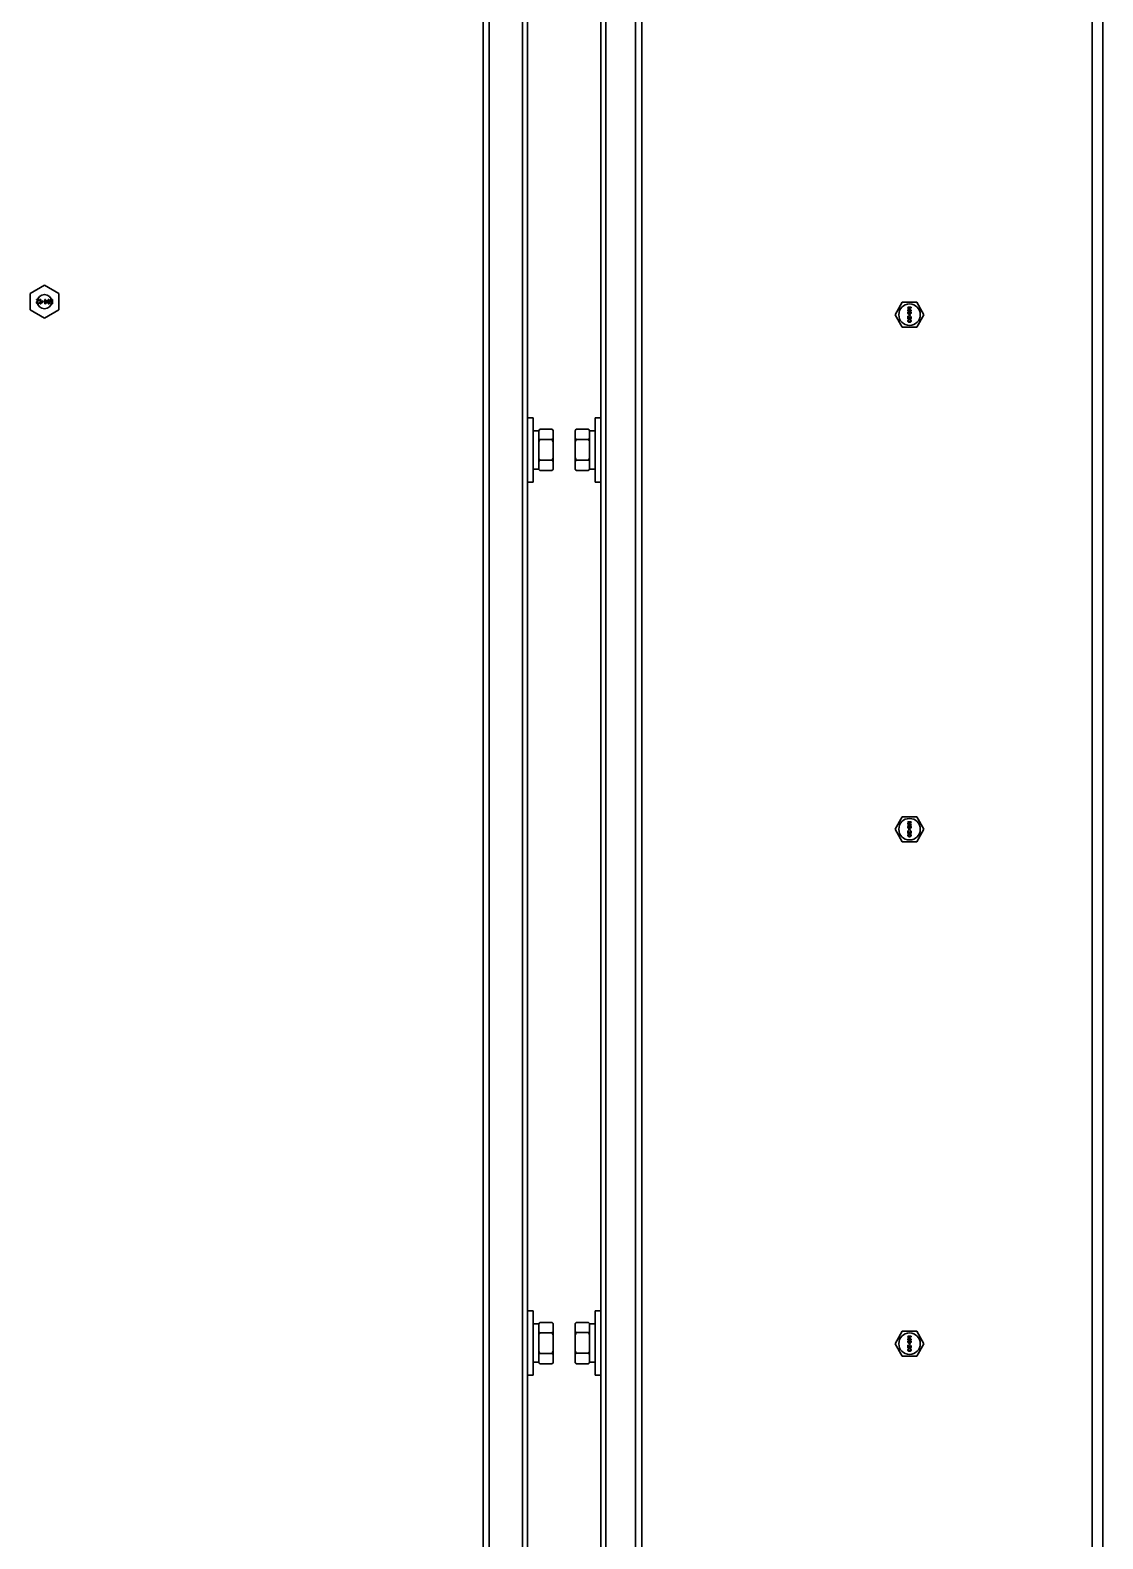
# Model space of a CAD drawing. Header units: millimetres. Extents: x 32496 to 166256, y 3504 to 23939.
# Drawn here: x 40697.5 to 40997.6, y 16391.6 to 16813.8 of the extents above; entities that cross this region are included whole.
import ezdxf

# ---------------------------------------------------------------- set-up
doc = ezdxf.new("R2010")
doc.units = ezdxf.units.MM
doc.layers.get('0').update_dxf_attribs({"lineweight": 35})

msp = doc.modelspace()

# ---------------------------------------------------------------- linework, layer by layer
at = {"linetype": 'Continuous'}
for p, q in [((40994.64, 17717.349), (40994.64, 15208.349)), ((40997.64, 17717.349), (40997.64, 15208.349)), ((40824.24, 15308.349), (40824.24, 17321.349)), ((40825.94, 17321.349), (40825.94, 15308.349)), ((40866.94, 15308.349), (40866.94, 17321.349)), ((40868.64, 17321.349), (40868.64, 15308.349)), ((40835.24, 16307.849), (40835.24, 17319.949)), ((40858.64, 17319.949), (40858.64, 16307.849)), ((40836.64, 16943.718), (40836.64, 16698.981)), ((40857.24, 16698.994), (40857.24, 16943.73)), ((40697.54, 16740.158), (40701.54, 16742.467)), ((40701.54, 16742.467), (40705.54, 16740.158)), ((40697.54, 16740.158), (40697.54, 16735.539)), ((40699.265, 16738.321), (40699.265, 16738.449)), ((40699.265, 16738.449), (40700.165, 16738.449)), ((40699.965, 16738.321), (40699.265, 16738.321)), ((40699.965, 16738.321), (40699.34, 16737.759)), ((40699.465, 16737.683), (40700.165, 16738.321)), ((40700.165, 16738.449), (40700.165, 16738.321)), ((40700.365, 16737.249), (40700.365, 16738.449)), ((40700.365, 16738.449), (40700.515, 16738.449)), ((40700.515, 16738.449), (40700.515, 16737.453)), ((40701.415, 16737.938), (40701.415, 16738.091)), ((40701.415, 16738.091), (40701.665, 16738.091)), ((40701.665, 16738.091), (40701.665, 16738.449)), ((40701.665, 16738.449), (40701.815, 16738.449)), ((40701.815, 16738.449), (40701.815, 16738.091)), ((40701.815, 16738.091), (40702.415, 16738.091)), ((40702.415, 16738.091), (40702.415, 16737.938)), ((40702.615, 16737.249), (40702.615, 16738.449)), ((40702.615, 16738.449), (40702.765, 16738.449)), ((40702.765, 16738.449), (40702.765, 16737.504)), ((40703.115, 16738.449), (40702.765, 16737.504)), ((40702.84, 16737.249), (40703.215, 16738.321)), ((40703.115, 16738.449), (40703.315, 16738.449)), ((40703.215, 16738.321), (40703.59, 16737.249)), ((40703.665, 16737.504), (40703.315, 16738.449)), ((40703.665, 16737.504), (40703.665, 16738.449)), ((40703.665, 16738.449), (40703.815, 16738.449)), ((40703.815, 16738.449), (40703.815, 16737.249)), ((40705.54, 16735.539), (40705.54, 16740.158)), ((40701.54, 16733.23), (40697.54, 16735.539)), ((40699.29, 16737.683), (40699.265, 16737.581)), ((40699.265, 16737.529), (40699.265, 16737.581)), ((40699.265, 16737.529), (40699.29, 16737.427)), ((40699.34, 16737.759), (40699.29, 16737.683)), ((40699.29, 16737.427), (40699.39, 16737.325)), ((40699.39, 16737.325), (40699.49, 16737.274)), ((40699.415, 16737.581), (40699.465, 16737.683)), ((40699.415, 16737.581), (40699.415, 16737.529)), ((40699.465, 16737.453), (40699.415, 16737.529)), ((40699.54, 16737.402), (40699.465, 16737.453)), ((40699.49, 16737.274), (40699.64, 16737.249)), ((40699.665, 16737.376), (40699.54, 16737.402)), ((40699.74, 16737.249), (40699.64, 16737.249)), ((40699.665, 16737.376), (40699.765, 16737.376)), ((40699.74, 16737.249), (40699.915, 16737.274)), ((40699.89, 16737.402), (40699.765, 16737.376)), ((40699.965, 16737.453), (40699.89, 16737.402)), ((40699.915, 16737.274), (40700.015, 16737.325)), ((40700.015, 16737.529), (40699.965, 16737.453)), ((40700.015, 16737.529), (40700.14, 16737.529)), ((40700.015, 16737.325), (40700.115, 16737.427)), ((40700.115, 16737.427), (40700.14, 16737.529)), ((40700.515, 16737.249), (40700.365, 16737.249)), ((40700.665, 16737.632), (40700.515, 16737.453)), ((40700.515, 16737.249), (40700.665, 16737.427)), ((40700.665, 16737.632), (40700.665, 16737.427)), ((40700.89, 16738.015), (40700.865, 16737.989)), ((40700.865, 16737.989), (40701.015, 16737.836)), ((40701.015, 16737.836), (40700.865, 16737.683)), ((40700.865, 16737.683), (40700.89, 16737.657)), ((40701.015, 16737.887), (40700.89, 16738.015)), ((40700.89, 16737.657), (40701.015, 16737.785)), ((40701.015, 16737.887), (40701.015, 16738.066)), ((40701.015, 16738.066), (40701.065, 16738.066)), ((40701.015, 16737.606), (40701.015, 16737.785)), ((40701.065, 16737.606), (40701.015, 16737.606)), ((40701.065, 16738.066), (40701.065, 16737.887)), ((40701.19, 16738.015), (40701.065, 16737.887)), ((40701.065, 16737.836), (40701.215, 16737.989)), ((40701.215, 16737.683), (40701.065, 16737.836)), ((40701.065, 16737.785), (40701.065, 16737.606)), ((40701.065, 16737.785), (40701.19, 16737.657)), ((40701.215, 16737.989), (40701.19, 16738.015)), ((40701.19, 16737.657), (40701.215, 16737.683)), ((40701.665, 16737.938), (40701.415, 16737.938)), ((40705.54, 16735.539), (40701.54, 16733.23)), ((40701.665, 16737.249), (40701.665, 16737.938)), ((40701.815, 16737.249), (40701.665, 16737.249)), ((40701.815, 16737.938), (40701.815, 16737.453)), ((40701.815, 16737.249), (40702.415, 16737.938)), ((40702.24, 16737.938), (40701.815, 16737.453)), ((40702.24, 16737.938), (40701.815, 16737.938)), ((40702.84, 16737.249), (40702.615, 16737.249)), ((40703.815, 16737.249), (40703.59, 16737.249)), ((40939.514, 16734.189), (40941.535, 16737.689)), ((40941.535, 16730.689), (40939.514, 16734.189)), ((40945.577, 16737.689), (40941.535, 16737.689)), ((40943.056, 16736.164), (40943.056, 16736.289)), ((40943.056, 16736.289), (40944.056, 16736.289)), ((40943.843, 16736.164), (40943.056, 16735.872)), ((40943.843, 16736.164), (40943.056, 16736.164)), ((40943.056, 16735.705), (40943.056, 16735.872)), ((40943.056, 16735.705), (40943.843, 16735.414)), ((40943.056, 16735.289), (40943.056, 16735.414)), ((40943.056, 16735.414), (40943.843, 16735.414)), ((40944.056, 16735.289), (40943.056, 16735.289)), ((40943.077, 16734.893), (40943.056, 16734.789)), ((40943.056, 16734.684), (40943.056, 16734.789)), ((40943.056, 16734.684), (40943.077, 16734.58)), ((40943.141, 16734.997), (40943.077, 16734.893)), ((40943.077, 16734.58), (40943.141, 16734.476)), ((40943.226, 16735.059), (40943.141, 16734.997)), ((40943.141, 16734.476), (40943.226, 16734.414)), ((40943.162, 16735.789), (40944.056, 16736.101)), ((40944.056, 16735.476), (40943.162, 16735.789)), ((40943.162, 16734.809), (40943.184, 16734.872)), ((40943.162, 16734.809), (40943.162, 16734.664)), ((40943.184, 16734.601), (40943.162, 16734.664)), ((40943.184, 16734.872), (40943.226, 16734.934)), ((40943.226, 16734.539), (40943.184, 16734.601)), ((40943.332, 16735.101), (40943.226, 16735.059)), ((40943.226, 16734.934), (40943.29, 16734.976)), ((40943.29, 16734.497), (40943.226, 16734.539)), ((40943.226, 16734.414), (40943.332, 16734.372)), ((40943.29, 16734.976), (40943.354, 16734.997)), ((40943.354, 16734.476), (40943.29, 16734.497)), ((40943.481, 16735.122), (40943.332, 16735.101)), ((40943.439, 16734.372), (40943.332, 16734.372)), ((40943.418, 16734.997), (40943.354, 16734.997)), ((40943.354, 16734.476), (40943.418, 16734.476)), ((40943.375, 16734.039), (40943.375, 16734.08)), ((40943.375, 16734.08), (40943.524, 16734.08)), ((40943.524, 16734.039), (40943.375, 16734.039)), ((40943.418, 16734.997), (40943.481, 16734.976)), ((40943.481, 16734.497), (40943.418, 16734.476)), ((40943.439, 16734.205), (40943.418, 16734.184)), ((40943.418, 16734.184), (40943.524, 16734.08)), ((40943.524, 16734.039), (40943.418, 16733.934)), ((40943.418, 16733.934), (40943.439, 16733.914)), ((40943.439, 16734.372), (40943.545, 16734.414)), ((40943.566, 16734.08), (40943.439, 16734.205)), ((40943.439, 16733.914), (40943.566, 16734.039)), ((40943.481, 16735.122), (40943.63, 16735.122)), ((40943.481, 16734.976), (40943.524, 16734.934)), ((40943.524, 16734.539), (40943.481, 16734.497)), ((40943.524, 16734.934), (40943.566, 16734.872)), ((40943.566, 16734.601), (40943.524, 16734.539)), ((40943.545, 16734.414), (40943.609, 16734.476)), ((40943.566, 16734.872), (40943.588, 16734.809)), ((40943.588, 16734.664), (40943.566, 16734.601)), ((40943.694, 16734.205), (40943.566, 16734.08)), ((40943.566, 16734.039), (40943.694, 16733.914)), ((40943.673, 16734.893), (40943.588, 16735.018)), ((40943.63, 16735.018), (40943.588, 16735.018)), ((40943.588, 16734.664), (40943.588, 16734.809)), ((40943.609, 16734.476), (40943.673, 16734.58)), ((40943.609, 16734.08), (40943.715, 16734.184)), ((40943.609, 16734.08), (40943.758, 16734.08)), ((40943.715, 16733.934), (40943.609, 16734.039)), ((40943.758, 16734.039), (40943.609, 16734.039)), ((40943.779, 16735.101), (40943.63, 16735.122)), ((40943.63, 16735.018), (40943.758, 16734.997)), ((40943.694, 16734.789), (40943.673, 16734.893)), ((40943.673, 16734.58), (40943.694, 16734.684)), ((40943.694, 16734.789), (40943.694, 16734.684)), ((40943.715, 16734.184), (40943.694, 16734.205)), ((40943.694, 16733.914), (40943.715, 16733.934)), ((40943.758, 16734.997), (40943.822, 16734.976)), ((40943.758, 16734.08), (40943.758, 16734.039)), ((40943.886, 16735.059), (40943.779, 16735.101)), ((40943.822, 16734.976), (40943.886, 16734.934)), ((40943.886, 16734.559), (40943.822, 16734.518)), ((40943.822, 16734.414), (40943.822, 16734.518)), ((40943.822, 16734.414), (40943.886, 16734.434)), ((40943.971, 16734.997), (40943.886, 16735.059)), ((40943.886, 16734.934), (40943.928, 16734.872)), ((40943.928, 16734.622), (40943.886, 16734.559)), ((40943.886, 16734.434), (40943.971, 16734.497)), ((40943.928, 16734.872), (40943.949, 16734.809)), ((40943.949, 16734.684), (40943.928, 16734.622)), ((40943.949, 16734.684), (40943.949, 16734.809)), ((40944.035, 16734.893), (40943.971, 16734.997)), ((40943.971, 16734.497), (40944.035, 16734.601)), ((40944.056, 16734.789), (40944.035, 16734.893)), ((40944.035, 16734.601), (40944.056, 16734.705)), ((40944.056, 16736.289), (40944.056, 16736.101)), ((40944.056, 16735.476), (40944.056, 16735.289)), ((40944.056, 16734.789), (40944.056, 16734.705)), ((40945.577, 16737.689), (40947.597, 16734.189)), ((40947.597, 16734.189), (40945.577, 16730.689)), ((40941.535, 16730.689), (40945.577, 16730.689)), ((40943.056, 16732.997), (40943.056, 16733.747)), ((40943.056, 16733.747), (40943.162, 16733.747)), ((40943.162, 16732.997), (40943.056, 16732.997)), ((40943.077, 16732.58), (40943.056, 16732.455)), ((40943.056, 16732.455), (40943.077, 16732.33)), ((40943.141, 16732.684), (40943.077, 16732.58)), ((40943.077, 16732.33), (40943.141, 16732.226)), ((40943.205, 16732.747), (40943.141, 16732.684)), ((40943.141, 16732.226), (40943.205, 16732.164)), ((40943.694, 16733.164), (40943.162, 16733.747)), ((40943.162, 16733.58), (40943.162, 16732.997)), ((40943.162, 16733.58), (40943.63, 16733.059)), ((40943.162, 16732.455), (40943.184, 16732.559)), ((40943.184, 16732.351), (40943.162, 16732.455)), ((40943.184, 16732.559), (40943.226, 16732.622)), ((40943.226, 16732.289), (40943.184, 16732.351)), ((40943.29, 16732.789), (40943.205, 16732.747)), ((40943.205, 16732.164), (40943.29, 16732.122)), ((40943.226, 16732.622), (40943.354, 16732.705)), ((40943.354, 16732.205), (40943.226, 16732.289)), ((40943.354, 16732.809), (40943.29, 16732.789)), ((40943.29, 16732.122), (40943.354, 16732.101)), ((40943.46, 16732.83), (40943.354, 16732.809)), ((40943.354, 16732.705), (40943.481, 16732.726)), ((40943.481, 16732.184), (40943.354, 16732.205)), ((40943.354, 16732.101), (40943.46, 16732.08)), ((40943.46, 16732.83), (40943.652, 16732.83)), ((40943.652, 16732.08), (40943.46, 16732.08)), ((40943.63, 16732.726), (40943.481, 16732.726)), ((40943.481, 16732.184), (40943.63, 16732.184)), ((40943.63, 16733.059), (40943.694, 16733.018)), ((40943.63, 16732.726), (40943.758, 16732.705)), ((40943.758, 16732.205), (40943.63, 16732.184)), ((40943.758, 16732.809), (40943.652, 16732.83)), ((40943.652, 16732.08), (40943.758, 16732.101)), ((40943.779, 16733.122), (40943.694, 16733.164)), ((40943.694, 16733.018), (40943.779, 16732.997)), ((40943.822, 16732.789), (40943.758, 16732.809)), ((40943.758, 16732.705), (40943.886, 16732.622)), ((40943.886, 16732.289), (40943.758, 16732.205)), ((40943.758, 16732.101), (40943.822, 16732.122)), ((40943.779, 16733.122), (40943.822, 16733.122)), ((40943.822, 16732.997), (40943.779, 16732.997)), ((40943.822, 16733.622), (40943.822, 16733.726)), ((40943.907, 16733.705), (40943.822, 16733.726)), ((40943.822, 16733.622), (40943.886, 16733.58)), ((40943.886, 16733.164), (40943.822, 16733.122)), ((40943.822, 16732.997), (40943.907, 16733.018)), ((40943.907, 16732.747), (40943.822, 16732.789)), ((40943.822, 16732.122), (40943.907, 16732.164)), ((40943.886, 16733.58), (40943.928, 16733.518)), ((40943.928, 16733.226), (40943.886, 16733.164)), ((40943.886, 16732.622), (40943.928, 16732.559)), ((40943.928, 16732.351), (40943.886, 16732.289)), ((40943.992, 16733.622), (40943.907, 16733.705)), ((40943.907, 16733.018), (40943.992, 16733.101)), ((40943.971, 16732.684), (40943.907, 16732.747)), ((40943.907, 16732.164), (40943.971, 16732.226)), ((40943.928, 16733.518), (40943.949, 16733.414)), ((40943.949, 16733.33), (40943.928, 16733.226)), ((40943.928, 16732.559), (40943.949, 16732.455)), ((40943.949, 16732.455), (40943.928, 16732.351)), ((40943.949, 16733.33), (40943.949, 16733.414)), ((40944.035, 16732.58), (40943.971, 16732.684)), ((40943.971, 16732.226), (40944.035, 16732.33)), ((40944.035, 16733.539), (40943.992, 16733.622)), ((40943.992, 16733.101), (40944.035, 16733.184)), ((40944.056, 16733.393), (40944.035, 16733.539)), ((40944.035, 16733.184), (40944.056, 16733.309)), ((40944.056, 16732.455), (40944.035, 16732.58)), ((40944.035, 16732.33), (40944.056, 16732.455)), ((40944.056, 16733.393), (40944.056, 16733.309)), ((40836.64, 16705.349), (40838.24, 16705.349)), ((40838.24, 16687.349), (40838.24, 16705.349)), ((40855.64, 16705.349), (40855.64, 16687.349)), ((40857.24, 16705.349), (40855.64, 16705.349)), ((40838.24, 16701.699), (40839.84, 16701.699)), ((40839.84, 16701.822), (40840.14, 16702.122)), ((40839.84, 16690.875), (40839.84, 16701.822)), ((40840.14, 16702.122), (40843.54, 16702.122)), ((40843.84, 16701.822), (40843.54, 16702.122)), ((40843.84, 16690.875), (40843.84, 16701.822)), ((40850.04, 16701.822), (40850.311, 16702.093)), ((40850.04, 16690.875), (40850.04, 16701.822)), ((40850.34, 16702.122), (40850.311, 16702.093)), ((40853.74, 16702.122), (40850.34, 16702.122)), ((40853.74, 16702.122), (40853.769, 16702.093)), ((40854.04, 16701.822), (40853.769, 16702.093)), ((40854.04, 16690.875), (40854.04, 16701.822)), ((40855.64, 16701.699), (40854.04, 16701.699)), ((40836.64, 16698.981), (40836.64, 16693.718)), ((40840.14, 16699.235), (40843.54, 16699.235)), ((40853.74, 16699.28), (40850.34, 16699.28)), ((40857.24, 16693.73), (40857.24, 16698.994)), ((40836.64, 16693.718), (40836.64, 16448.981)), ((40840.14, 16693.462), (40843.54, 16693.462)), ((40853.74, 16693.506), (40850.34, 16693.506)), ((40857.24, 16448.994), (40857.24, 16693.73)), ((40838.24, 16690.999), (40839.84, 16690.999)), ((40839.84, 16690.875), (40840.14, 16690.575)), ((40840.14, 16690.575), (40843.54, 16690.575)), ((40843.84, 16690.875), (40843.54, 16690.575)), ((40850.04, 16690.875), (40850.311, 16690.604)), ((40853.74, 16690.575), (40850.34, 16690.575)), ((40854.04, 16690.875), (40853.769, 16690.604)), ((40855.64, 16690.999), (40854.04, 16690.999)), ((40836.64, 16687.349), (40838.24, 16687.349)), ((40857.24, 16687.349), (40855.64, 16687.349)), ((40939.514, 16590.189), (40941.535, 16593.689)), ((40945.577, 16593.689), (40941.535, 16593.689)), ((40943.056, 16592.164), (40943.056, 16592.289)), ((40943.056, 16592.289), (40944.056, 16592.289)), ((40943.843, 16592.164), (40943.056, 16591.872)), ((40943.843, 16592.164), (40943.056, 16592.164)), ((40943.056, 16591.705), (40943.056, 16591.872)), ((40943.056, 16591.705), (40943.843, 16591.414)), ((40943.056, 16591.289), (40943.056, 16591.414)), ((40943.056, 16591.414), (40943.843, 16591.414)), ((40944.056, 16591.289), (40943.056, 16591.289)), ((40943.077, 16590.893), (40943.056, 16590.789)), ((40943.056, 16590.684), (40943.056, 16590.789)), ((40943.056, 16590.684), (40943.077, 16590.58)), ((40943.141, 16590.997), (40943.077, 16590.893)), ((40943.077, 16590.58), (40943.141, 16590.476)), ((40943.226, 16591.059), (40943.141, 16590.997)), ((40943.141, 16590.476), (40943.226, 16590.414)), ((40943.162, 16591.789), (40944.056, 16592.101)), ((40944.056, 16591.476), (40943.162, 16591.789)), ((40943.162, 16590.809), (40943.184, 16590.872)), ((40943.162, 16590.809), (40943.162, 16590.664)), ((40943.184, 16590.601), (40943.162, 16590.664)), ((40943.184, 16590.872), (40943.226, 16590.934)), ((40943.226, 16590.539), (40943.184, 16590.601)), ((40943.332, 16591.101), (40943.226, 16591.059)), ((40943.226, 16590.934), (40943.29, 16590.976)), ((40943.29, 16590.497), (40943.226, 16590.539)), ((40943.226, 16590.414), (40943.332, 16590.372)), ((40943.29, 16590.976), (40943.354, 16590.997)), ((40943.354, 16590.476), (40943.29, 16590.497)), ((40943.481, 16591.122), (40943.332, 16591.101)), ((40943.439, 16590.372), (40943.332, 16590.372)), ((40943.418, 16590.997), (40943.354, 16590.997)), ((40943.354, 16590.476), (40943.418, 16590.476)), ((40943.418, 16590.997), (40943.481, 16590.976)), ((40943.481, 16590.497), (40943.418, 16590.476)), ((40943.439, 16590.372), (40943.545, 16590.414)), ((40943.481, 16591.122), (40943.63, 16591.122)), ((40943.481, 16590.976), (40943.524, 16590.934)), ((40943.524, 16590.539), (40943.481, 16590.497)), ((40943.524, 16590.934), (40943.566, 16590.872)), ((40943.566, 16590.601), (40943.524, 16590.539)), ((40943.545, 16590.414), (40943.609, 16590.476)), ((40943.566, 16590.872), (40943.588, 16590.809)), ((40943.588, 16590.664), (40943.566, 16590.601)), ((40943.673, 16590.893), (40943.588, 16591.018)), ((40943.63, 16591.018), (40943.588, 16591.018)), ((40943.588, 16590.664), (40943.588, 16590.809)), ((40943.609, 16590.476), (40943.673, 16590.58)), ((40943.779, 16591.101), (40943.63, 16591.122)), ((40943.63, 16591.018), (40943.758, 16590.997)), ((40943.694, 16590.789), (40943.673, 16590.893)), ((40943.673, 16590.58), (40943.694, 16590.684)), ((40943.694, 16590.789), (40943.694, 16590.684)), ((40943.758, 16590.997), (40943.822, 16590.976)), ((40943.886, 16591.059), (40943.779, 16591.101)), ((40943.822, 16590.976), (40943.886, 16590.934)), ((40943.886, 16590.559), (40943.822, 16590.518)), ((40943.822, 16590.414), (40943.822, 16590.518)), ((40943.822, 16590.414), (40943.886, 16590.434)), ((40943.971, 16590.997), (40943.886, 16591.059)), ((40943.886, 16590.934), (40943.928, 16590.872)), ((40943.928, 16590.622), (40943.886, 16590.559)), ((40943.886, 16590.434), (40943.971, 16590.497)), ((40943.928, 16590.872), (40943.949, 16590.809)), ((40943.949, 16590.684), (40943.928, 16590.622)), ((40943.949, 16590.684), (40943.949, 16590.809)), ((40944.035, 16590.893), (40943.971, 16590.997)), ((40943.971, 16590.497), (40944.035, 16590.601)), ((40944.056, 16590.789), (40944.035, 16590.893)), ((40944.035, 16590.601), (40944.056, 16590.705)), ((40944.056, 16592.289), (40944.056, 16592.101)), ((40944.056, 16591.476), (40944.056, 16591.289)), ((40944.056, 16590.789), (40944.056, 16590.705)), ((40945.577, 16593.689), (40947.597, 16590.189)), ((40941.535, 16586.689), (40939.514, 16590.189)), ((40941.535, 16586.689), (40945.577, 16586.689)), ((40943.056, 16588.997), (40943.056, 16589.747)), ((40943.056, 16589.747), (40943.162, 16589.747)), ((40943.162, 16588.997), (40943.056, 16588.997)), ((40943.077, 16588.58), (40943.056, 16588.455)), ((40943.056, 16588.455), (40943.077, 16588.33)), ((40943.141, 16588.684), (40943.077, 16588.58)), ((40943.077, 16588.33), (40943.141, 16588.226)), ((40943.205, 16588.747), (40943.141, 16588.684)), ((40943.141, 16588.226), (40943.205, 16588.164)), ((40943.694, 16589.164), (40943.162, 16589.747)), ((40943.162, 16589.58), (40943.162, 16588.997)), ((40943.162, 16589.58), (40943.63, 16589.059)), ((40943.162, 16588.455), (40943.184, 16588.559)), ((40943.184, 16588.351), (40943.162, 16588.455)), ((40943.184, 16588.559), (40943.226, 16588.622)), ((40943.226, 16588.289), (40943.184, 16588.351)), ((40943.29, 16588.789), (40943.205, 16588.747)), ((40943.205, 16588.164), (40943.29, 16588.122)), ((40943.226, 16588.622), (40943.354, 16588.705)), ((40943.354, 16588.205), (40943.226, 16588.289)), ((40943.354, 16588.809), (40943.29, 16588.789)), ((40943.29, 16588.122), (40943.354, 16588.101)), ((40943.46, 16588.83), (40943.354, 16588.809)), ((40943.354, 16588.705), (40943.481, 16588.726)), ((40943.481, 16588.184), (40943.354, 16588.205)), ((40943.354, 16588.101), (40943.46, 16588.08)), ((40943.375, 16590.039), (40943.375, 16590.08)), ((40943.375, 16590.08), (40943.524, 16590.08)), ((40943.524, 16590.039), (40943.375, 16590.039)), ((40943.439, 16590.205), (40943.418, 16590.184)), ((40943.418, 16590.184), (40943.524, 16590.08)), ((40943.524, 16590.039), (40943.418, 16589.934)), ((40943.418, 16589.934), (40943.439, 16589.914)), ((40943.566, 16590.08), (40943.439, 16590.205)), ((40943.439, 16589.914), (40943.566, 16590.039)), ((40943.46, 16588.83), (40943.652, 16588.83)), ((40943.652, 16588.08), (40943.46, 16588.08)), ((40943.63, 16588.726), (40943.481, 16588.726)), ((40943.481, 16588.184), (40943.63, 16588.184)), ((40943.694, 16590.205), (40943.566, 16590.08)), ((40943.566, 16590.039), (40943.694, 16589.914)), ((40943.609, 16590.08), (40943.715, 16590.184)), ((40943.609, 16590.08), (40943.758, 16590.08)), ((40943.715, 16589.934), (40943.609, 16590.039)), ((40943.758, 16590.039), (40943.609, 16590.039)), ((40943.63, 16589.059), (40943.694, 16589.018)), ((40943.63, 16588.726), (40943.758, 16588.705)), ((40943.758, 16588.205), (40943.63, 16588.184)), ((40943.758, 16588.809), (40943.652, 16588.83)), ((40943.652, 16588.08), (40943.758, 16588.101)), ((40943.715, 16590.184), (40943.694, 16590.205)), ((40943.694, 16589.914), (40943.715, 16589.934)), ((40943.779, 16589.122), (40943.694, 16589.164)), ((40943.694, 16589.018), (40943.779, 16588.997)), ((40943.758, 16590.08), (40943.758, 16590.039)), ((40943.822, 16588.789), (40943.758, 16588.809)), ((40943.758, 16588.705), (40943.886, 16588.622)), ((40943.886, 16588.289), (40943.758, 16588.205)), ((40943.758, 16588.101), (40943.822, 16588.122)), ((40943.779, 16589.122), (40943.822, 16589.122)), ((40943.822, 16588.997), (40943.779, 16588.997)), ((40943.822, 16589.622), (40943.822, 16589.726)), ((40943.907, 16589.705), (40943.822, 16589.726)), ((40943.822, 16589.622), (40943.886, 16589.58)), ((40943.886, 16589.164), (40943.822, 16589.122)), ((40943.822, 16588.997), (40943.907, 16589.018)), ((40943.907, 16588.747), (40943.822, 16588.789)), ((40943.822, 16588.122), (40943.907, 16588.164)), ((40943.886, 16589.58), (40943.928, 16589.518)), ((40943.928, 16589.226), (40943.886, 16589.164)), ((40943.886, 16588.622), (40943.928, 16588.559)), ((40943.928, 16588.351), (40943.886, 16588.289)), ((40943.992, 16589.622), (40943.907, 16589.705)), ((40943.907, 16589.018), (40943.992, 16589.101)), ((40943.971, 16588.684), (40943.907, 16588.747)), ((40943.907, 16588.164), (40943.971, 16588.226)), ((40943.928, 16589.518), (40943.949, 16589.414)), ((40943.949, 16589.33), (40943.928, 16589.226)), ((40943.928, 16588.559), (40943.949, 16588.455)), ((40943.949, 16588.455), (40943.928, 16588.351)), ((40943.949, 16589.33), (40943.949, 16589.414)), ((40944.035, 16588.58), (40943.971, 16588.684)), ((40943.971, 16588.226), (40944.035, 16588.33)), ((40944.035, 16589.539), (40943.992, 16589.622)), ((40943.992, 16589.101), (40944.035, 16589.184)), ((40944.056, 16589.393), (40944.035, 16589.539)), ((40944.035, 16589.184), (40944.056, 16589.309)), ((40944.056, 16588.455), (40944.035, 16588.58)), ((40944.035, 16588.33), (40944.056, 16588.455)), ((40944.056, 16589.393), (40944.056, 16589.309)), ((40947.597, 16590.189), (40945.577, 16586.689)), ((40836.64, 16455.349), (40838.24, 16455.349)), ((40838.24, 16437.349), (40838.24, 16455.349)), ((40855.64, 16455.349), (40855.64, 16437.349)), ((40857.24, 16455.349), (40855.64, 16455.349)), ((40838.24, 16451.699), (40839.84, 16451.699)), ((40839.84, 16451.822), (40840.14, 16452.122)), ((40839.84, 16440.875), (40839.84, 16451.822)), ((40840.14, 16452.122), (40843.54, 16452.122)), ((40843.84, 16451.822), (40843.54, 16452.122)), ((40843.84, 16440.875), (40843.84, 16451.822)), ((40850.04, 16451.822), (40850.311, 16452.093)), ((40850.04, 16440.875), (40850.04, 16451.822)), ((40850.34, 16452.122), (40850.311, 16452.093)), ((40853.74, 16452.122), (40850.34, 16452.122)), ((40853.74, 16452.122), (40853.769, 16452.093)), ((40854.04, 16451.822), (40853.769, 16452.093)), ((40854.04, 16440.875), (40854.04, 16451.822)), ((40855.64, 16451.699), (40854.04, 16451.699)), ((40836.64, 16448.981), (40836.64, 16443.718)), ((40840.14, 16449.235), (40843.54, 16449.235)), ((40853.74, 16449.28), (40850.34, 16449.28)), ((40857.24, 16443.73), (40857.24, 16448.994)), ((40939.514, 16446.189), (40941.535, 16449.689)), ((40945.577, 16449.689), (40941.535, 16449.689)), ((40943.056, 16448.164), (40943.056, 16448.289)), ((40943.056, 16448.289), (40944.056, 16448.289)), ((40943.843, 16448.164), (40943.056, 16447.872)), ((40943.843, 16448.164), (40943.056, 16448.164)), ((40943.056, 16447.705), (40943.056, 16447.872)), ((40943.056, 16447.705), (40943.843, 16447.414)), ((40943.056, 16447.289), (40943.056, 16447.414)), ((40943.056, 16447.414), (40943.843, 16447.414)), ((40944.056, 16447.289), (40943.056, 16447.289)), ((40943.077, 16446.893), (40943.056, 16446.789)), ((40943.056, 16446.684), (40943.056, 16446.789)), ((40943.141, 16446.997), (40943.077, 16446.893)), ((40943.226, 16447.059), (40943.141, 16446.997)), ((40943.162, 16447.789), (40944.056, 16448.101)), ((40944.056, 16447.476), (40943.162, 16447.789)), ((40943.162, 16446.809), (40943.184, 16446.872)), ((40943.162, 16446.809), (40943.162, 16446.664)), ((40943.184, 16446.872), (40943.226, 16446.934)), ((40943.333, 16447.101), (40943.226, 16447.059)), ((40943.226, 16446.934), (40943.29, 16446.976)), ((40943.29, 16446.976), (40943.354, 16446.997)), ((40943.481, 16447.122), (40943.333, 16447.101)), ((40943.418, 16446.997), (40943.354, 16446.997)), ((40943.418, 16446.997), (40943.481, 16446.976)), ((40943.481, 16447.122), (40943.63, 16447.122)), ((40943.481, 16446.976), (40943.524, 16446.934)), ((40943.524, 16446.934), (40943.567, 16446.872)), ((40943.567, 16446.872), (40943.588, 16446.809)), ((40943.673, 16446.893), (40943.588, 16447.018)), ((40943.63, 16447.018), (40943.588, 16447.018)), ((40943.588, 16446.664), (40943.588, 16446.809)), ((40943.779, 16447.101), (40943.63, 16447.122)), ((40943.63, 16447.018), (40943.758, 16446.997)), ((40943.694, 16446.789), (40943.673, 16446.893)), ((40943.694, 16446.789), (40943.694, 16446.684)), ((40943.758, 16446.997), (40943.822, 16446.976)), ((40943.886, 16447.059), (40943.779, 16447.101)), ((40943.822, 16446.976), (40943.886, 16446.934)), ((40943.971, 16446.997), (40943.886, 16447.059)), ((40943.886, 16446.934), (40943.928, 16446.872)), ((40943.928, 16446.872), (40943.95, 16446.809)), ((40943.95, 16446.684), (40943.95, 16446.809)), ((40944.035, 16446.893), (40943.971, 16446.997)), ((40944.056, 16446.789), (40944.035, 16446.893)), ((40944.056, 16448.289), (40944.056, 16448.101)), ((40944.056, 16447.476), (40944.056, 16447.289)), ((40944.056, 16446.789), (40944.056, 16446.705)), ((40945.577, 16449.689), (40947.597, 16446.189)), ((40836.64, 16443.718), (40836.64, 16307.849)), ((40840.14, 16443.462), (40843.54, 16443.462)), ((40853.74, 16443.506), (40850.34, 16443.506)), ((40857.24, 16307.849), (40857.24, 16443.73)), ((40941.535, 16442.689), (40939.514, 16446.189)), ((40941.535, 16442.689), (40945.577, 16442.689)), ((40943.056, 16446.684), (40943.077, 16446.58)), ((40943.056, 16444.997), (40943.056, 16445.747)), ((40943.056, 16445.747), (40943.162, 16445.747)), ((40943.162, 16444.997), (40943.056, 16444.997)), ((40943.077, 16444.58), (40943.056, 16444.455)), ((40943.056, 16444.455), (40943.077, 16444.33)), ((40943.077, 16446.58), (40943.141, 16446.476)), ((40943.141, 16444.684), (40943.077, 16444.58)), ((40943.077, 16444.33), (40943.141, 16444.226)), ((40943.141, 16446.476), (40943.226, 16446.414)), ((40943.205, 16444.747), (40943.141, 16444.684)), ((40943.141, 16444.226), (40943.205, 16444.164)), ((40943.184, 16446.601), (40943.162, 16446.664)), ((40943.694, 16445.164), (40943.162, 16445.747)), ((40943.162, 16445.58), (40943.162, 16444.997)), ((40943.162, 16445.58), (40943.63, 16445.059)), ((40943.162, 16444.455), (40943.184, 16444.559)), ((40943.184, 16444.351), (40943.162, 16444.455)), ((40943.226, 16446.539), (40943.184, 16446.601)), ((40943.184, 16444.559), (40943.226, 16444.622)), ((40943.226, 16444.289), (40943.184, 16444.351)), ((40943.29, 16444.789), (40943.205, 16444.747)), ((40943.205, 16444.164), (40943.29, 16444.122)), ((40943.29, 16446.497), (40943.226, 16446.539)), ((40943.226, 16446.414), (40943.333, 16446.372)), ((40943.226, 16444.622), (40943.354, 16444.705)), ((40943.354, 16444.205), (40943.226, 16444.289)), ((40943.354, 16446.476), (40943.29, 16446.497)), ((40943.354, 16444.809), (40943.29, 16444.789)), ((40943.29, 16444.122), (40943.354, 16444.101)), ((40943.439, 16446.372), (40943.333, 16446.372)), ((40943.354, 16446.476), (40943.418, 16446.476)), ((40943.46, 16444.83), (40943.354, 16444.809)), ((40943.354, 16444.705), (40943.481, 16444.726)), ((40943.481, 16444.184), (40943.354, 16444.205)), ((40943.354, 16444.101), (40943.46, 16444.08)), ((40943.375, 16446.039), (40943.375, 16446.08)), ((40943.375, 16446.08), (40943.524, 16446.08)), ((40943.524, 16446.039), (40943.375, 16446.039)), ((40943.481, 16446.497), (40943.418, 16446.476)), ((40943.439, 16446.205), (40943.418, 16446.184)), ((40943.418, 16446.184), (40943.524, 16446.08)), ((40943.524, 16446.039), (40943.418, 16445.934)), ((40943.418, 16445.934), (40943.439, 16445.914)), ((40943.439, 16446.372), (40943.545, 16446.414)), ((40943.567, 16446.08), (40943.439, 16446.205)), ((40943.439, 16445.914), (40943.567, 16446.039)), ((40943.46, 16444.83), (40943.652, 16444.83)), ((40943.652, 16444.08), (40943.46, 16444.08)), ((40943.524, 16446.539), (40943.481, 16446.497)), ((40943.63, 16444.726), (40943.481, 16444.726)), ((40943.481, 16444.184), (40943.63, 16444.184)), ((40943.567, 16446.601), (40943.524, 16446.539)), ((40943.545, 16446.414), (40943.609, 16446.476)), ((40943.588, 16446.664), (40943.567, 16446.601)), ((40943.694, 16446.205), (40943.567, 16446.08)), ((40943.567, 16446.039), (40943.694, 16445.914)), ((40943.609, 16446.476), (40943.673, 16446.58)), ((40943.609, 16446.08), (40943.716, 16446.184)), ((40943.609, 16446.08), (40943.758, 16446.08)), ((40943.716, 16445.934), (40943.609, 16446.039)), ((40943.758, 16446.039), (40943.609, 16446.039)), ((40943.63, 16445.059), (40943.694, 16445.018)), ((40943.63, 16444.726), (40943.758, 16444.705)), ((40943.758, 16444.205), (40943.63, 16444.184)), ((40943.758, 16444.809), (40943.652, 16444.83)), ((40943.652, 16444.08), (40943.758, 16444.101)), ((40943.673, 16446.58), (40943.694, 16446.684)), ((40943.716, 16446.184), (40943.694, 16446.205)), ((40943.694, 16445.914), (40943.716, 16445.934)), ((40943.779, 16445.122), (40943.694, 16445.164)), ((40943.694, 16445.018), (40943.779, 16444.997)), ((40943.758, 16446.08), (40943.758, 16446.039)), ((40943.822, 16444.789), (40943.758, 16444.809)), ((40943.758, 16444.705), (40943.886, 16444.622)), ((40943.886, 16444.289), (40943.758, 16444.205)), ((40943.758, 16444.101), (40943.822, 16444.122)), ((40943.779, 16445.122), (40943.822, 16445.122)), ((40943.822, 16444.997), (40943.779, 16444.997)), ((40943.886, 16446.559), (40943.822, 16446.518)), ((40943.822, 16446.414), (40943.822, 16446.518)), ((40943.822, 16446.414), (40943.886, 16446.434)), ((40943.822, 16445.622), (40943.822, 16445.726)), ((40943.907, 16445.705), (40943.822, 16445.726)), ((40943.822, 16445.622), (40943.886, 16445.58)), ((40943.886, 16445.164), (40943.822, 16445.122)), ((40943.822, 16444.997), (40943.907, 16445.018)), ((40943.907, 16444.747), (40943.822, 16444.789)), ((40943.822, 16444.122), (40943.907, 16444.164)), ((40943.928, 16446.622), (40943.886, 16446.559)), ((40943.886, 16446.434), (40943.971, 16446.497)), ((40943.886, 16445.58), (40943.928, 16445.518)), ((40943.928, 16445.226), (40943.886, 16445.164)), ((40943.886, 16444.622), (40943.928, 16444.559)), ((40943.928, 16444.351), (40943.886, 16444.289)), ((40943.992, 16445.622), (40943.907, 16445.705)), ((40943.907, 16445.018), (40943.992, 16445.101)), ((40943.971, 16444.684), (40943.907, 16444.747)), ((40943.907, 16444.164), (40943.971, 16444.226)), ((40943.95, 16446.684), (40943.928, 16446.622)), ((40943.928, 16445.518), (40943.95, 16445.414)), ((40943.95, 16445.33), (40943.928, 16445.226)), ((40943.928, 16444.559), (40943.95, 16444.455)), ((40943.95, 16444.455), (40943.928, 16444.351)), ((40943.95, 16445.33), (40943.95, 16445.414)), ((40943.971, 16446.497), (40944.035, 16446.601)), ((40944.035, 16444.58), (40943.971, 16444.684)), ((40943.971, 16444.226), (40944.035, 16444.33)), ((40944.035, 16445.539), (40943.992, 16445.622)), ((40943.992, 16445.101), (40944.035, 16445.184)), ((40944.035, 16446.601), (40944.056, 16446.705)), ((40944.056, 16445.393), (40944.035, 16445.539)), ((40944.035, 16445.184), (40944.056, 16445.309)), ((40944.056, 16444.455), (40944.035, 16444.58)), ((40944.035, 16444.33), (40944.056, 16444.455)), ((40944.056, 16445.393), (40944.056, 16445.309)), ((40947.597, 16446.189), (40945.577, 16442.689)), ((40838.24, 16440.999), (40839.84, 16440.999)), ((40839.84, 16440.875), (40840.14, 16440.575)), ((40840.14, 16440.575), (40843.54, 16440.575)), ((40843.84, 16440.875), (40843.54, 16440.575)), ((40850.04, 16440.875), (40850.311, 16440.604)), ((40853.74, 16440.575), (40850.34, 16440.575)), ((40854.04, 16440.875), (40853.769, 16440.604)), ((40855.64, 16440.999), (40854.04, 16440.999)), ((40836.64, 16437.349), (40838.24, 16437.349)), ((40857.24, 16437.349), (40855.64, 16437.349))]:
    msp.add_line(p, q, dxfattribs=at)
for centre, radius in [((40701.54, 16737.849), 2), ((40943.556, 16734.189), 3), ((40943.556, 16590.189), 3), ((40943.556, 16446.189), 3)]:
    msp.add_circle(centre, radius, dxfattribs=at)
for centre, radius, start, end in [((40841.082, 16699.548), 3.555, 39.13645, 39.50132), ((40842.598, 16693.15), 3.556, 219.13644, 219.50078), ((40852.854, 16693.165), 3.606, 218.71028, 219.13391), ((40854.177, 16694.355), 5.386, 224.12457, 224.56524), ((40849.904, 16694.354), 5.384, 315.43477, 315.87545), ((40851.225, 16693.166), 3.607, 320.8641, 321.28972), ((40841.082, 16449.548), 3.555, 39.13645, 39.50132), ((40842.598, 16443.15), 3.556, 219.13644, 219.50078), ((40852.854, 16443.165), 3.606, 218.71028, 219.13391), ((40851.225, 16443.166), 3.607, 320.8641, 321.28972)]:
    msp.add_arc(centre, radius, start, end, dxfattribs=at)
for points, knots in [([(40839.84, 16701.792), (40839.863, 16701.82), (40839.958, 16701.934), (40840.06, 16702.043), (40840.14, 16702.122)], [0, 0, 0, 0, 0.2445585, 1, 1, 1, 1]), ([(40843.825, 16701.81), (40843.803, 16701.836), (40843.712, 16701.944), (40843.615, 16702.047), (40843.54, 16702.122)], [0, 0, 0, 0, 0.2448781, 1, 1, 1, 1]), ([(40850.311, 16702.093), (40850.286, 16702.069), (40850.193, 16701.973), (40850.103, 16701.874), (40850.04, 16701.797)], [0, 0, 0, 0, 0.2550625, 1, 1, 1, 1]), ([(40853.769, 16702.093), (40853.793, 16702.069), (40853.887, 16701.973), (40853.976, 16701.874), (40854.04, 16701.797)], [0, 0, 0, 0, 0.2550615, 1, 1, 1, 1]), ([(40840.14, 16699.235), (40840.113, 16699.262), (40840.009, 16699.368), (40839.91, 16699.479), (40839.84, 16699.565)], [0, 0, 0, 0, 0.2553524, 1, 1, 1, 1]), ([(40843.54, 16699.235), (40843.567, 16699.262), (40843.671, 16699.368), (40843.77, 16699.479), (40843.84, 16699.565)], [0, 0, 0, 0, 0.2553532, 1, 1, 1, 1]), ([(40850.04, 16699.605), (40850.063, 16699.577), (40850.158, 16699.465), (40850.26, 16699.358), (40850.34, 16699.28)], [0, 0, 0, 0, 0.2444076, 1, 1, 1, 1]), ([(40854.04, 16699.605), (40854.017, 16699.577), (40853.921, 16699.465), (40853.819, 16699.358), (40853.74, 16699.28)], [0, 0, 0, 0, 0.2444076, 1, 1, 1, 1]), ([(40839.84, 16693.132), (40839.863, 16693.16), (40839.958, 16693.274), (40840.06, 16693.382), (40840.14, 16693.462)], [0, 0, 0, 0, 0.2445585, 1, 1, 1, 1]), ([(40843.84, 16693.132), (40843.817, 16693.16), (40843.721, 16693.274), (40843.619, 16693.382), (40843.54, 16693.462)], [0, 0, 0, 0, 0.2445585, 1, 1, 1, 1]), ([(40850.34, 16693.506), (40850.313, 16693.479), (40850.209, 16693.371), (40850.11, 16693.259), (40850.04, 16693.171)], [0, 0, 0, 0, 0.2552115, 1, 1, 1, 1]), ([(40853.74, 16693.506), (40853.767, 16693.479), (40853.871, 16693.371), (40853.97, 16693.259), (40854.04, 16693.171)], [0, 0, 0, 0, 0.2552107, 1, 1, 1, 1]), ([(40840.14, 16690.575), (40840.114, 16690.601), (40840.016, 16690.701), (40839.921, 16690.806), (40839.854, 16690.888)], [0, 0, 0, 0, 0.2550408, 1, 1, 1, 1]), ([(40843.54, 16690.575), (40843.567, 16690.602), (40843.671, 16690.708), (40843.77, 16690.819), (40843.84, 16690.905)], [0, 0, 0, 0, 0.2553532, 1, 1, 1, 1]), ([(40850.057, 16690.89), (40850.076, 16690.865), (40850.158, 16690.768), (40850.244, 16690.674), (40850.311, 16690.605)], [0, 0, 0, 0, 0.2454956, 1, 1, 1, 1]), ([(40854.023, 16690.889), (40854.003, 16690.865), (40853.922, 16690.768), (40853.836, 16690.674), (40853.769, 16690.605)], [0, 0, 0, 0, 0.2454974, 1, 1, 1, 1]), ([(40839.84, 16451.792), (40839.863, 16451.82), (40839.958, 16451.934), (40840.06, 16452.043), (40840.14, 16452.122)], [0, 0, 0, 0, 0.2445585, 1, 1, 1, 1]), ([(40843.825, 16451.81), (40843.803, 16451.836), (40843.712, 16451.944), (40843.615, 16452.047), (40843.54, 16452.122)], [0, 0, 0, 0, 0.2448781, 1, 1, 1, 1]), ([(40850.311, 16452.093), (40850.286, 16452.069), (40850.193, 16451.973), (40850.103, 16451.874), (40850.04, 16451.797)], [0, 0, 0, 0, 0.2550625, 1, 1, 1, 1]), ([(40853.769, 16452.093), (40853.793, 16452.069), (40853.887, 16451.973), (40853.976, 16451.874), (40854.04, 16451.797)], [0, 0, 0, 0, 0.2550615, 1, 1, 1, 1]), ([(40840.14, 16449.235), (40840.113, 16449.262), (40840.009, 16449.368), (40839.91, 16449.479), (40839.84, 16449.565)], [0, 0, 0, 0, 0.2553524, 1, 1, 1, 1]), ([(40843.54, 16449.235), (40843.567, 16449.262), (40843.671, 16449.368), (40843.77, 16449.479), (40843.84, 16449.565)], [0, 0, 0, 0, 0.2553532, 1, 1, 1, 1]), ([(40850.04, 16449.605), (40850.063, 16449.577), (40850.158, 16449.465), (40850.26, 16449.358), (40850.34, 16449.28)], [0, 0, 0, 0, 0.2444076, 1, 1, 1, 1]), ([(40854.04, 16449.605), (40854.017, 16449.577), (40853.921, 16449.465), (40853.819, 16449.358), (40853.74, 16449.28)], [0, 0, 0, 0, 0.2444076, 1, 1, 1, 1]), ([(40839.84, 16443.132), (40839.863, 16443.16), (40839.958, 16443.274), (40840.06, 16443.382), (40840.14, 16443.462)], [0, 0, 0, 0, 0.2445585, 1, 1, 1, 1]), ([(40843.84, 16443.132), (40843.817, 16443.16), (40843.721, 16443.274), (40843.619, 16443.382), (40843.54, 16443.462)], [0, 0, 0, 0, 0.2445585, 1, 1, 1, 1]), ([(40850.34, 16443.506), (40850.313, 16443.479), (40850.209, 16443.371), (40850.11, 16443.259), (40850.04, 16443.171)], [0, 0, 0, 0, 0.2552115, 1, 1, 1, 1]), ([(40853.74, 16443.506), (40853.767, 16443.479), (40853.871, 16443.371), (40853.97, 16443.259), (40854.04, 16443.171)], [0, 0, 0, 0, 0.2552107, 1, 1, 1, 1]), ([(40840.14, 16440.575), (40840.114, 16440.601), (40840.016, 16440.701), (40839.921, 16440.806), (40839.854, 16440.888)], [0, 0, 0, 0, 0.2550408, 1, 1, 1, 1]), ([(40843.54, 16440.575), (40843.567, 16440.602), (40843.671, 16440.708), (40843.77, 16440.819), (40843.84, 16440.905)], [0, 0, 0, 0, 0.2553532, 1, 1, 1, 1]), ([(40850.057, 16440.89), (40850.076, 16440.865), (40850.158, 16440.768), (40850.244, 16440.674), (40850.311, 16440.605)], [0, 0, 0, 0, 0.2454956, 1, 1, 1, 1]), ([(40854.023, 16440.889), (40854.003, 16440.865), (40853.922, 16440.768), (40853.836, 16440.674), (40853.769, 16440.605)], [0, 0, 0, 0, 0.2454974, 1, 1, 1, 1])]:
    msp.add_open_spline(points, degree=3, knots=knots, dxfattribs=at)
for points in [[(40839.84, 16698.576), (40839.931, 16698.799), (40840.032, 16699.019), (40840.14, 16699.235)], [(40843.84, 16698.576), (40843.749, 16698.799), (40843.648, 16699.019), (40843.54, 16699.235)], [(40850.34, 16699.28), (40850.232, 16699.064), (40850.131, 16698.844), (40850.04, 16698.62)], [(40853.74, 16699.28), (40853.848, 16699.064), (40853.949, 16698.844), (40854.04, 16698.62)], [(40840.14, 16693.462), (40840.032, 16693.678), (40839.931, 16693.898), (40839.84, 16694.122)], [(40843.54, 16693.462), (40843.648, 16693.678), (40843.749, 16693.898), (40843.84, 16694.122)], [(40850.04, 16694.166), (40850.131, 16693.942), (40850.232, 16693.722), (40850.34, 16693.506)], [(40854.04, 16694.166), (40853.949, 16693.942), (40853.848, 16693.722), (40853.74, 16693.506)], [(40839.84, 16448.576), (40839.931, 16448.799), (40840.032, 16449.019), (40840.14, 16449.235)], [(40843.84, 16448.576), (40843.749, 16448.799), (40843.648, 16449.019), (40843.54, 16449.235)], [(40850.34, 16449.28), (40850.232, 16449.064), (40850.131, 16448.844), (40850.04, 16448.62)], [(40853.74, 16449.28), (40853.848, 16449.064), (40853.949, 16448.844), (40854.04, 16448.62)], [(40840.14, 16443.462), (40840.032, 16443.678), (40839.931, 16443.898), (40839.84, 16444.122)], [(40843.54, 16443.462), (40843.648, 16443.678), (40843.749, 16443.898), (40843.84, 16444.122)], [(40850.04, 16444.166), (40850.131, 16443.942), (40850.232, 16443.722), (40850.34, 16443.506)], [(40854.04, 16444.166), (40853.949, 16443.942), (40853.848, 16443.722), (40853.74, 16443.506)]]:
    msp.add_open_spline(points, degree=3, dxfattribs=at)

doc.saveas('drawing.dxf')
